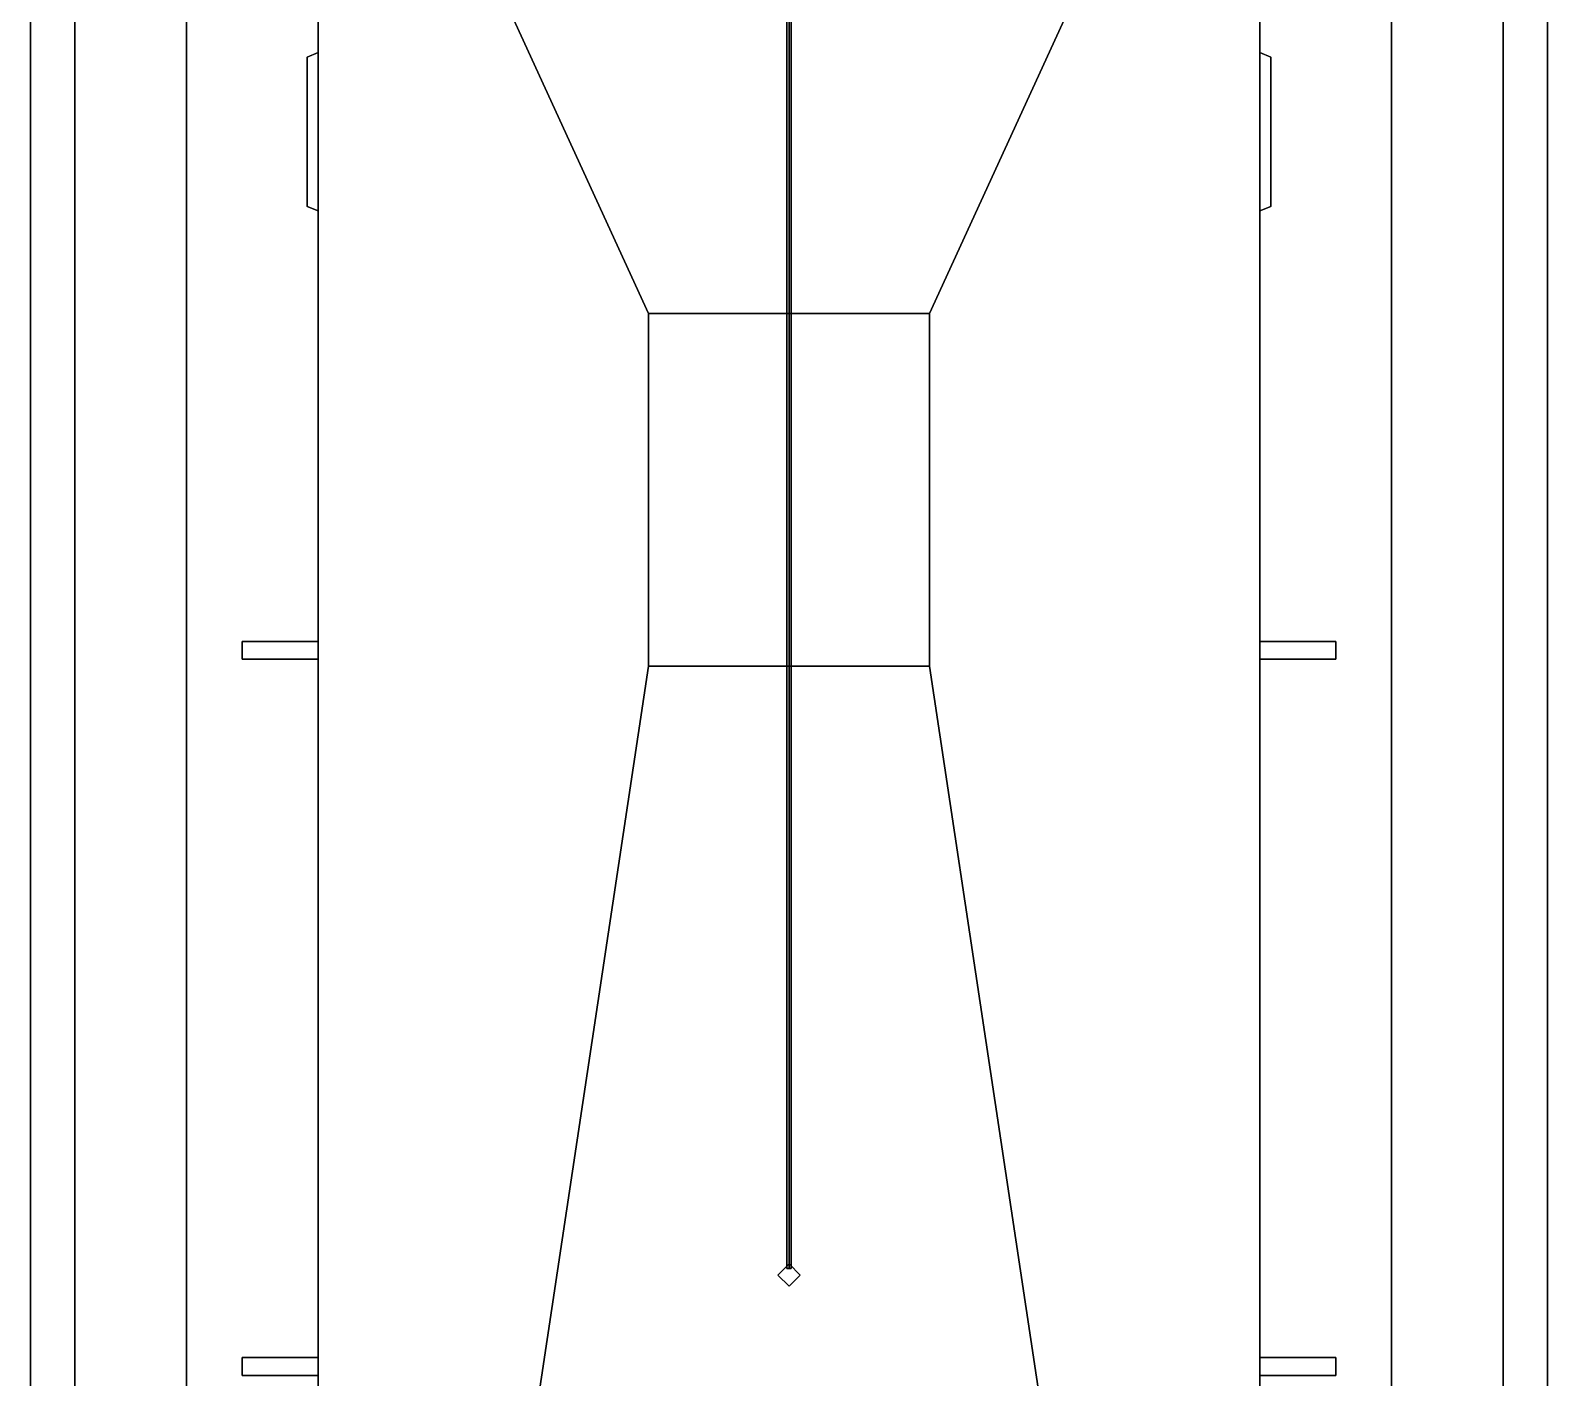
# Model space of a CAD drawing. Extents: x -3.4 to 3.4, y -22.9 to 23.6.
# Drawn here: x -3.4 to 3.4, y 1.01 to 7.05 of the extents above; entities that cross this region are included whole.
import ezdxf

# ---------------------------------------------------------------- set-up
doc = ezdxf.new("R2010")
doc.units = 0
doc.layers.get('0').update_dxf_attribs({"linetype": 'CONTINUOUS'})
doc.layers.add('SUPERSTRUCTURE', color=3, linetype='CONTINUOUS')

msp = doc.modelspace()

# ---------------------------------------------------------------- linework, layer by layer
for points in [[(-2.7, 12.33, -1.51), (-2.7, -7.18, -1.51), (-3.2, -7.19, -1.26), (-3.2, 10.5, -1.26)], [(2.7, 12.33, -1.51), (2.7, -7.18, -1.51), (-2.7, -7.18, -1.51), (-2.7, 12.33, -1.51)], [(3.2, 10.5, -1.26), (3.2, -7.19, -1.26), (2.7, -7.18, -1.51), (2.7, 12.33, -1.51)], [(0, 10.8, 7.27), (-0.01, 10.8, 7.26), (-0.01, 1.5, 4.4), (0, 1.5, 4.41)], [(-0.01, 10.8, 7.26), (0, 10.8, 7.25), (0, 1.5, 4.39), (-0.01, 1.5, 4.4)], [(0.01, 10.8, 7.26), (0, 10.8, 7.27), (0, 1.5, 4.41), (0.01, 1.5, 4.4)], [(0, 10.8, 7.25), (0.01, 10.8, 7.26), (0.01, 1.5, 4.4), (0, 1.5, 4.39)], [(-3.2, 10.5, 0.58), (-3.2, -8.29, 0.86), (-3.4, -8.29, 0.86), (-3.4, 10.5, 0.58)], [(-3.4, 10.5, 0.78), (-3.4, -8.29, 1.06), (-3.2, -8.29, 1.06), (-3.2, 10.5, 0.78)], [(-3.4, 10.5, 0.58), (-3.4, -8.29, 0.86), (-3.4, -8.29, 1.06), (-3.4, 10.5, 0.78)], [(-3.2, 10.5), (-3.2, -8.29), (-3.2, -8.29, 0.86), (-3.2, 10.5, 0.58)], [(-3.2, 10.5, 0.82), (-3.2, -8.29, 1.1), (-2.11, -8.29, 1.1), (-2.11, 10.5, 0.82)], [(-3.2, -7.19, -1.26), (-3.2, -8.29), (-3.2, 10.5), (-3.2, 10.5, -1.26)], [(-3.2, 10.5, 0.78), (-3.2, -8.29, 1.06), (-3.2, -8.29, 1.1), (-3.2, 10.5, 0.82)], [(2.11, 10.5, 0.82), (2.11, -8.29, 1.1), (3.2, -8.29, 1.1), (3.2, 10.5, 0.82)], [(3.2, -8.29, 0.86), (3.2, -8.29), (3.2, 10.5), (3.2, 10.5, 0.58)], [(3.4, 10.5, 0.58), (3.4, -8.29, 0.86), (3.2, -8.29, 0.86), (3.2, 10.5, 0.58)], [(3.2, 10.5, 0.78), (3.2, -8.29, 1.06), (3.4, -8.29, 1.06), (3.4, 10.5, 0.78)], [(3.2, 10.5), (3.2, -8.29), (3.2, -7.19, -1.26), (3.2, 10.5, -1.26)], [(3.2, 10.5, 0.82), (3.2, -8.29, 1.1), (3.2, -8.29, 1.06), (3.2, 10.5, 0.78)], [(3.4, -8.29, 1.06), (3.4, -8.29, 0.86), (3.4, 10.5, 0.58), (3.4, 10.5, 0.78)], [(0, 1.52, 2.91), (-0.05, 1.47, 2.91), (-0.05, 1.47, 4.42), (0, 1.52, 4.42)], [(0, 1.52, 4.42), (-0.05, 1.47, 4.42), (0, 1.42, 4.42), (0.05, 1.47, 4.42)], [(0.05, 1.47, 2.91), (0, 1.52, 2.91), (0, 1.52, 4.42), (0.05, 1.47, 4.42)], [(-0.05, 1.47, 2.91), (0, 1.42, 2.91), (0, 1.42, 4.42), (-0.05, 1.47, 4.42)], [(0, 1.42, 2.91), (0.05, 1.47, 2.91), (0.05, 1.47, 4.42), (0, 1.42, 4.42)]]:
    msp.add_3dface(points)
at = {"layer": 'SUPERSTRUCTURE'}
for points in [[(-2.11, 6.95, 2.26), (-2.11, 6.24, 2.26), (-2.11, -6.85, 3.04), (-2.11, 10.5, 2.77)], [(-2.11, 10.5, 2.77), (-2.11, 10.5, 0.82), (-2.11, 6.95, 1.36), (-2.11, 6.95, 2.26)], [(-2.11, 6.24, 1.36), (-2.11, 6.95, 1.36), (-2.11, 10.5, 0.82)], [(-2.11, 6.24, 1.36), (-2.11, 10.5, 0.82), (-2.11, -8.29, 1.1), (-2.11, 0.63, 1.43)], [(2.11, -6.85, 3.04), (2.11, 6.24, 2.26), (2.11, 6.95, 2.26), (2.11, 10.5, 2.77)], [(2.11, 6.95, 2.26), (2.11, 6.95, 1.36), (2.11, 10.5, 0.82), (2.11, 10.5, 2.77)], [(2.11, 6.95, 1.36), (2.11, 6.24, 1.36), (2.11, -8.29, 1.1), (2.11, 10.5, 0.82)], [(-2.11, 9.01, 2.7932), (-0.63, 5.78, 2.8435), (0.63, 5.78, 2.8435), (2.11, 9.01, 2.7932)], [(-2.11, 9.01, 2.7932), (-2.11, -5.64, 3.0212), (-0.63, 4.2, 2.868), (-0.63, 5.78, 2.8435)], [(0.63, 4.2, 2.868), (2.11, -5.64, 3.0212), (2.11, 9.01, 2.7932), (0.63, 5.78, 2.8435)], [(-2.16, 6.26, 1.38), (-2.16, 6.93, 1.38), (-2.11, 6.95, 1.36), (-2.11, 6.24, 1.36)], [(-2.11, 6.95, 2.26), (-2.11, 6.95, 1.36), (-2.16, 6.93, 1.38), (-2.16, 6.93, 2.24)], [(-2.11, 6.24, 2.26), (-2.11, 6.95, 2.26), (-2.16, 6.93, 2.24), (-2.16, 6.26, 2.24)], [(2.16, 6.93, 2.24), (2.16, 6.93, 1.38), (2.11, 6.95, 1.36), (2.11, 6.95, 2.26)], [(2.16, 6.93, 1.38), (2.16, 6.26, 1.38), (2.11, 6.24, 1.36), (2.11, 6.95, 1.36)], [(2.11, 6.95, 2.26), (2.11, 6.24, 2.26), (2.16, 6.26, 2.24), (2.16, 6.93, 2.24)], [(-2.16, 6.93, 2.24), (-2.16, 6.93, 1.38), (-2.16, 6.26, 1.38), (-2.16, 6.26, 2.24)], [(2.16, 6.26, 2.24), (2.16, 6.26, 1.38), (2.16, 6.93, 1.38), (2.16, 6.93, 2.24)], [(-2.16, 6.26, 2.24), (-2.16, 6.26, 1.38), (-2.11, 6.24, 1.36), (-2.11, 6.24, 2.26)], [(2.11, 6.24, 2.26), (2.11, 6.24, 1.36), (2.16, 6.26, 1.38), (2.16, 6.26, 2.24)], [(-2.11, 6.24, 2.26), (-2.11, 6.24, 1.36), (-2.11, 0.63, 1.43), (-2.11, 0.63, 2.33)], [(-2.11, -6.85, 3.04), (-2.11, 6.24, 2.26), (-2.11, 0.63, 2.33), (-2.11, -6.85, 3.04)], [(2.11, 0.63, 2.33), (2.11, 0.63, 1.43), (2.11, 6.24, 1.36), (2.11, 6.24, 2.26)], [(2.11, -6.85, 3.04), (2.11, 0.63, 2.33), (2.11, 6.24, 2.26), (2.11, -6.85, 3.04)], [(2.11, 0.63, 1.43), (2.11, -8.29, 1.1), (2.11, -8.29, 1.1), (2.11, 6.24, 1.36)], [(-0.63, 5.78, 2.8435), (-0.63, 4.2, 2.868), (-0.63, 4.2, 3.03), (-0.63, 5.78, 3.03)], [(0.63, 5.78, 3.03), (0.63, 5.78, 2.8435), (-0.63, 5.78, 2.8435), (-0.63, 5.78, 3.03)], [(-0.63, 5.78, 3.03), (-0.63, 4.2, 3.03), (0.63, 4.2, 3.03), (0.63, 5.78, 3.03)], [(0.63, 4.2, 3.03), (0.63, 4.2, 2.868), (0.63, 5.78, 2.8435), (0.63, 5.78, 3.03)], [(-2.11, 4.23, 2.74), (-2.11, 4.31, 2.74), (-2.45, 4.31, 0.93), (-2.45, 4.23, 0.93)], [(-2.11, 4.31, 2.74), (-2.11, 4.31, 0.9122), (-2.45, 4.31, 0.9122), (-2.45, 4.31, 0.93)], [(-2.45, 4.31, 0.93), (-2.45, 4.31, 0.9122), (-2.45, 4.23, 0.9134), (-2.45, 4.23, 0.93)], [(2.45, 4.31, 0.93), (2.45, 4.31, 0.9122), (2.11, 4.31, 0.9122), (2.11, 4.31, 2.74)], [(2.11, 4.31, 2.74), (2.11, 4.23, 2.74), (2.45, 4.23, 0.93), (2.45, 4.31, 0.93)], [(2.45, 4.23, 0.93), (2.45, 4.23, 0.9134), (2.45, 4.31, 0.9122), (2.45, 4.31, 0.93)], [(-2.45, 4.23, 0.93), (-2.45, 4.23, 0.9134), (-2.11, 4.23, 0.9134), (-2.11, 4.23, 2.74)], [(2.11, 4.23, 2.74), (2.11, 4.23, 0.9134), (2.45, 4.23, 0.9134), (2.45, 4.23, 0.93)], [(-0.63, 4.2, 2.868), (-2.11, -5.64, 3.0212), (2.11, -5.64, 3.0212), (0.63, 4.2, 2.868)], [(-0.63, 4.2, 3.03), (-0.63, 4.2, 2.868), (0.63, 4.2, 2.868), (0.63, 4.2, 3.03)], [(-2.11, 1.1, 2.79), (-2.11, 1.1, 0.9601), (-2.45, 1.1, 0.9601), (-2.45, 1.1, 0.98)], [(-2.11, 1.02, 2.79), (-2.11, 1.1, 2.79), (-2.45, 1.1, 0.98), (-2.45, 1.02, 0.98)], [(-2.45, 1.1, 0.98), (-2.45, 1.1, 0.9601), (-2.45, 1.02, 0.9613), (-2.45, 1.02, 0.98)], [(2.11, 1.1, 2.79), (2.11, 1.02, 2.79), (2.45, 1.02, 0.98), (2.45, 1.1, 0.98)], [(2.45, 1.1, 0.98), (2.45, 1.1, 0.9601), (2.11, 1.1, 0.9601), (2.11, 1.1, 2.79)], [(2.45, 1.02, 0.98), (2.45, 1.02, 0.9613), (2.45, 1.1, 0.9601), (2.45, 1.1, 0.98)], [(-2.45, 1.02, 0.98), (-2.45, 1.02, 0.9613), (-2.11, 1.02, 0.9613), (-2.11, 1.02, 2.79)], [(2.11, 1.02, 2.79), (2.11, 1.02, 0.9613), (2.45, 1.02, 0.9613), (2.45, 1.02, 0.98)]]:
    msp.add_3dface(points, dxfattribs=at)

doc.saveas('drawing.dxf')
